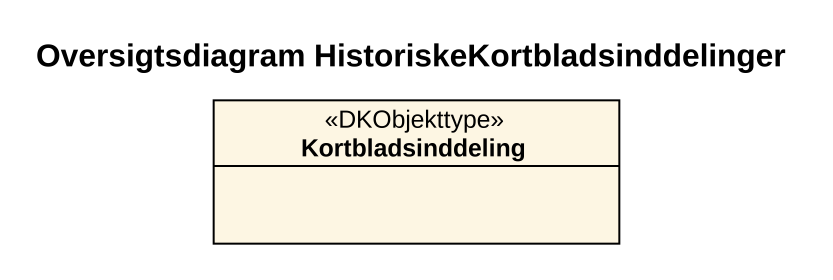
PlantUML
@startuml
title Oversigtsdiagram HistoriskeKortbladsinddelinger
hide circle
hide empty members
class Kortbladsinddeling <<DKObjekttype>>
@enduml
